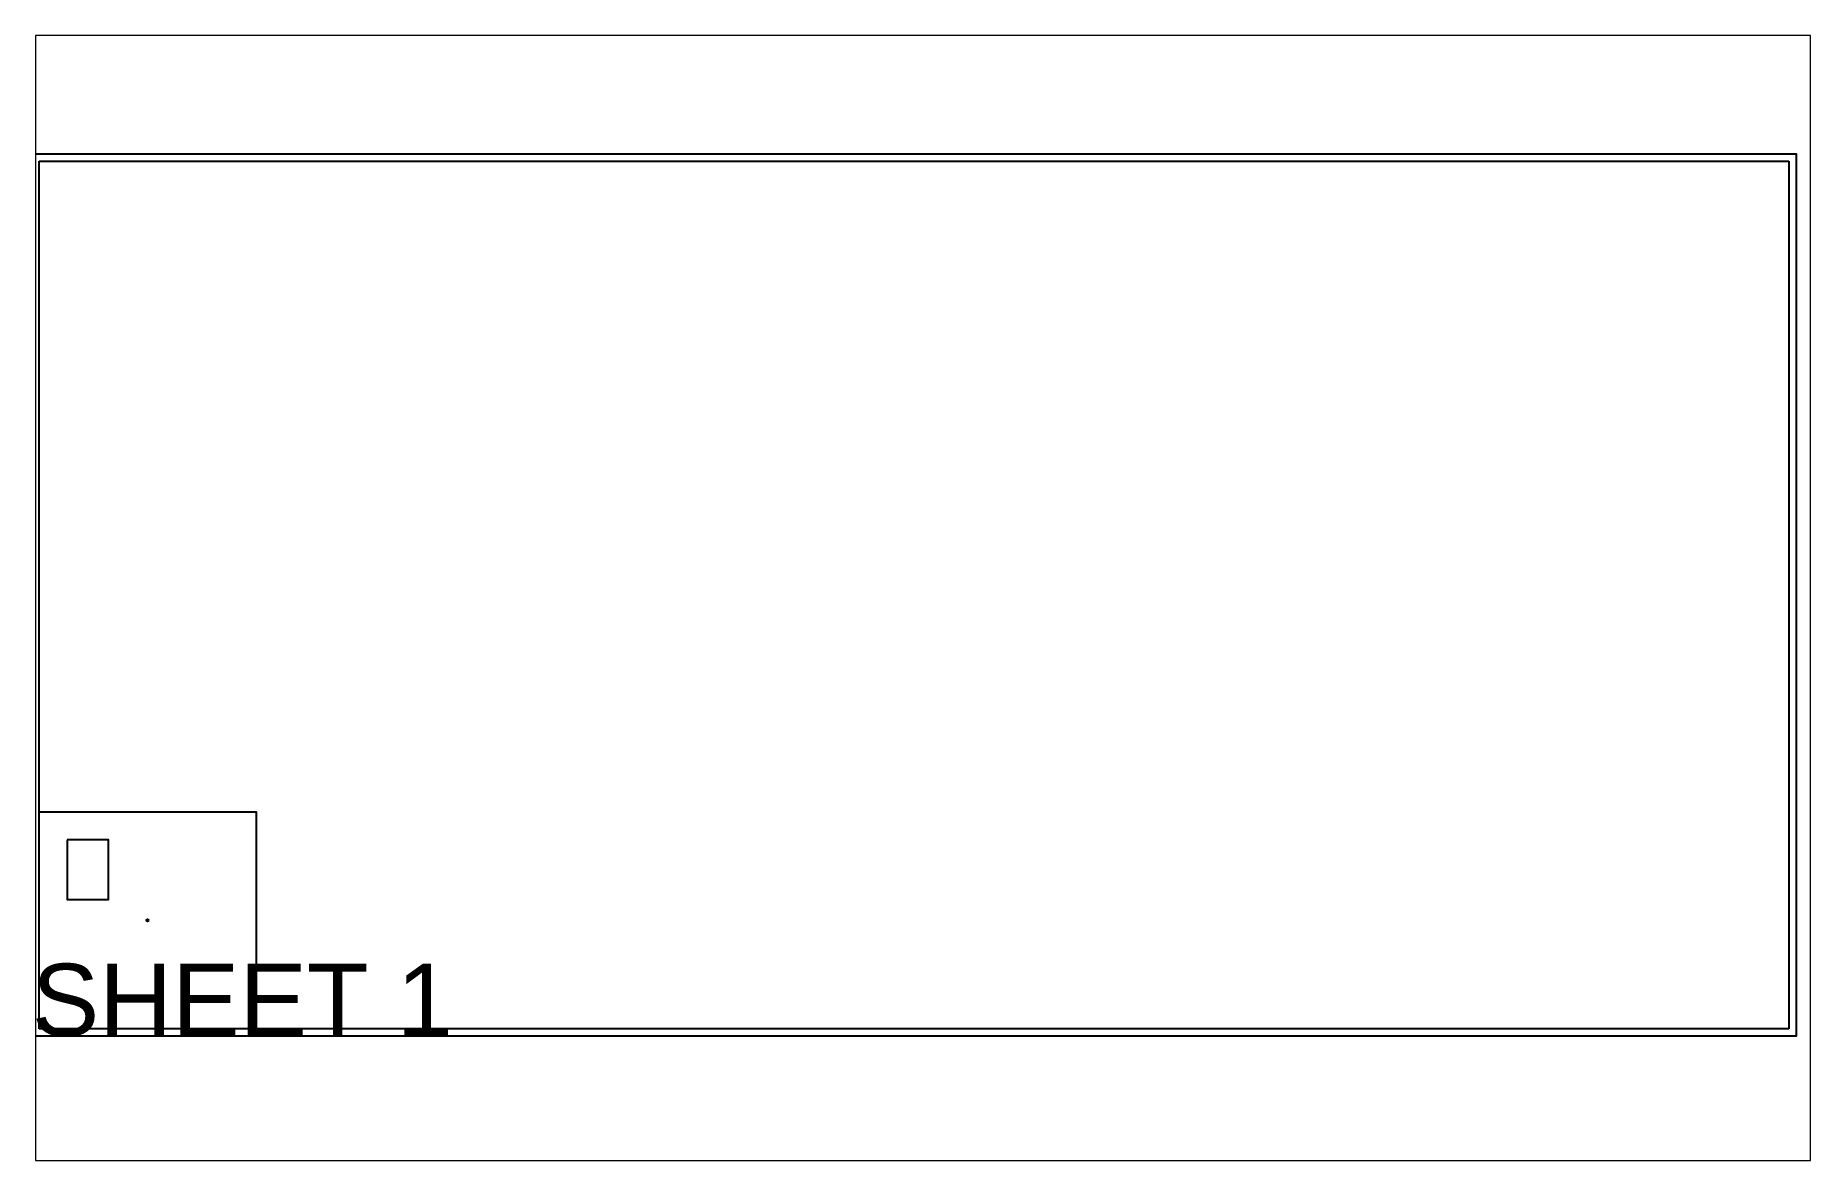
# Paper-space layout 'Sheet1' of a CAD drawing. Header units: millimetres. Extents: x 1 to 406, y 0 to 257.
# The model-space entities are those that its viewports show. They can reach past a viewport. Long polylines and large blocks are cut down to what shows.
import ezdxf

# ---------------------------------------------------------------- set-up
doc = ezdxf.new("R2010")
doc.units = ezdxf.units.MM
doc.header["$LTSCALE"] = 10
doc.linetypes.add('DASHED', pattern=[19.05, 12.7, -6.35])
doc.layers.get('0').update_dxf_attribs({"color": 9})
for name, color, linetype in [('DRILL_1 Md_18 Sd_6 SMd_6 T_2 S_6000', 9, 'Continuous'), ('IGNORE MARGIN', 2, 'DASHED'), ('IGNORE SHEET', 2, 'Continuous'), ('IGNORE TEXT', 9, 'Continuous'), ('MILL_2 Md_9 Sd_4 SMd_6 T_1 S_12000', 5, 'Continuous'), ('MILL_3 Md_18 Sd_4 SMd_6 T_1 S_12000', 7, 'Continuous')]:
    doc.layers.add(name, color=color, linetype=linetype)
doc.styles.get("Standard").update_dxf_attribs({"font": 'arial.ttf'})

msp = doc.modelspace()

# ---------------------------------------------------------------- linework, layer by layer
at = {"layer": 'DRILL_1 Md_18 Sd_6 SMd_6 T_2 S_6000'}
msp.add_circle((160, 160), 1.5, dxfattribs=at)
at = {"layer": 'IGNORE MARGIN'}
msp.add_lwpolyline([(10, 10), (10, 1210), (2430, 1210), (2430, 10)], close=True, dxfattribs=at)
at = {"layer": 'IGNORE SHEET'}
msp.add_lwpolyline([(0, 0), (0, 1220), (2440, 1220), (2440, 0)], close=True, dxfattribs=at)
at = {"layer": 'MILL_2 Md_9 Sd_4 SMd_6 T_1 S_12000'}
msp.add_lwpolyline([(48.8, 271.2), (48.8, 188.9), (106.1, 188.9), (106.1, 271.2)], close=True, dxfattribs=at)
at = {"layer": 'MILL_3 Md_18 Sd_4 SMd_6 T_1 S_12000'}
msp.add_lwpolyline([(10, 10), (10, 310), (310, 310), (310, 10)], close=True, dxfattribs=at)

# ---------------------------------------------------------------- texts
at = {"layer": 'IGNORE TEXT'}
msp.add_text('SHEET 1', height=100, dxfattribs=at).set_placement((0, 0))

psp = doc.layouts.new('Sheet1')

# ---------------------------------------------------------------- viewports
at = {"layer": '0'}
psp.add_viewport(center=(203.14, 128.29), size=(404.81, 256.5909), view_center_point=(1232.39, 605.86), view_height=1555.9413, dxfattribs=at)

doc.saveas('drawing.dxf')
